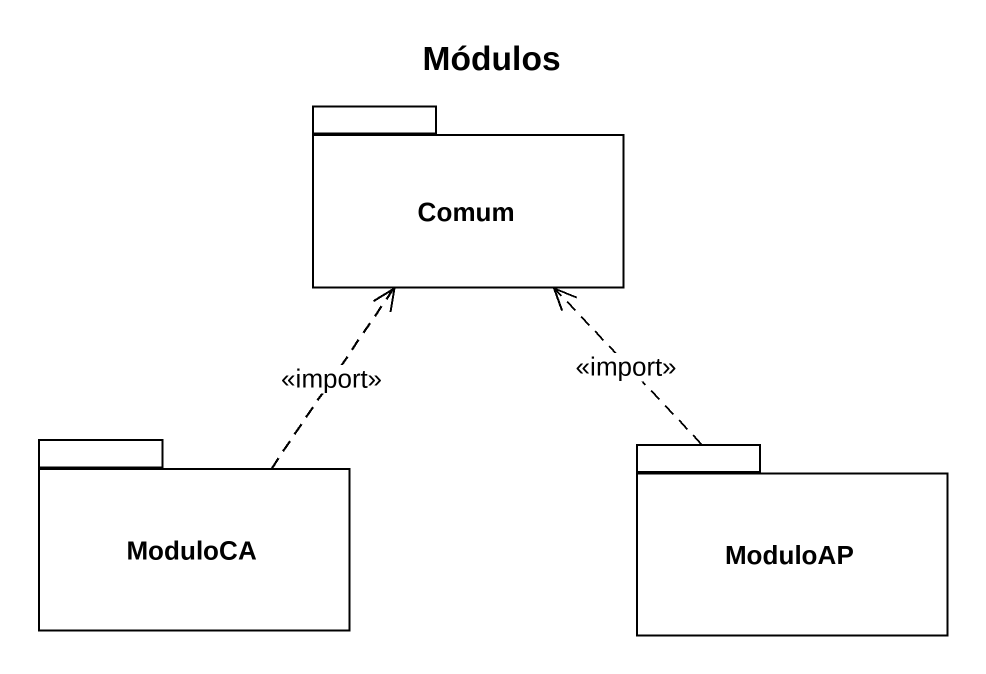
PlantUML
@startuml
title Módulos
package Comum {
}
package ModuloCA {
}
package ModuloAP {
}
ModuloCA .up.> Comum : <<import>>
ModuloAP .up.> Comum : <<import>>
@enduml
